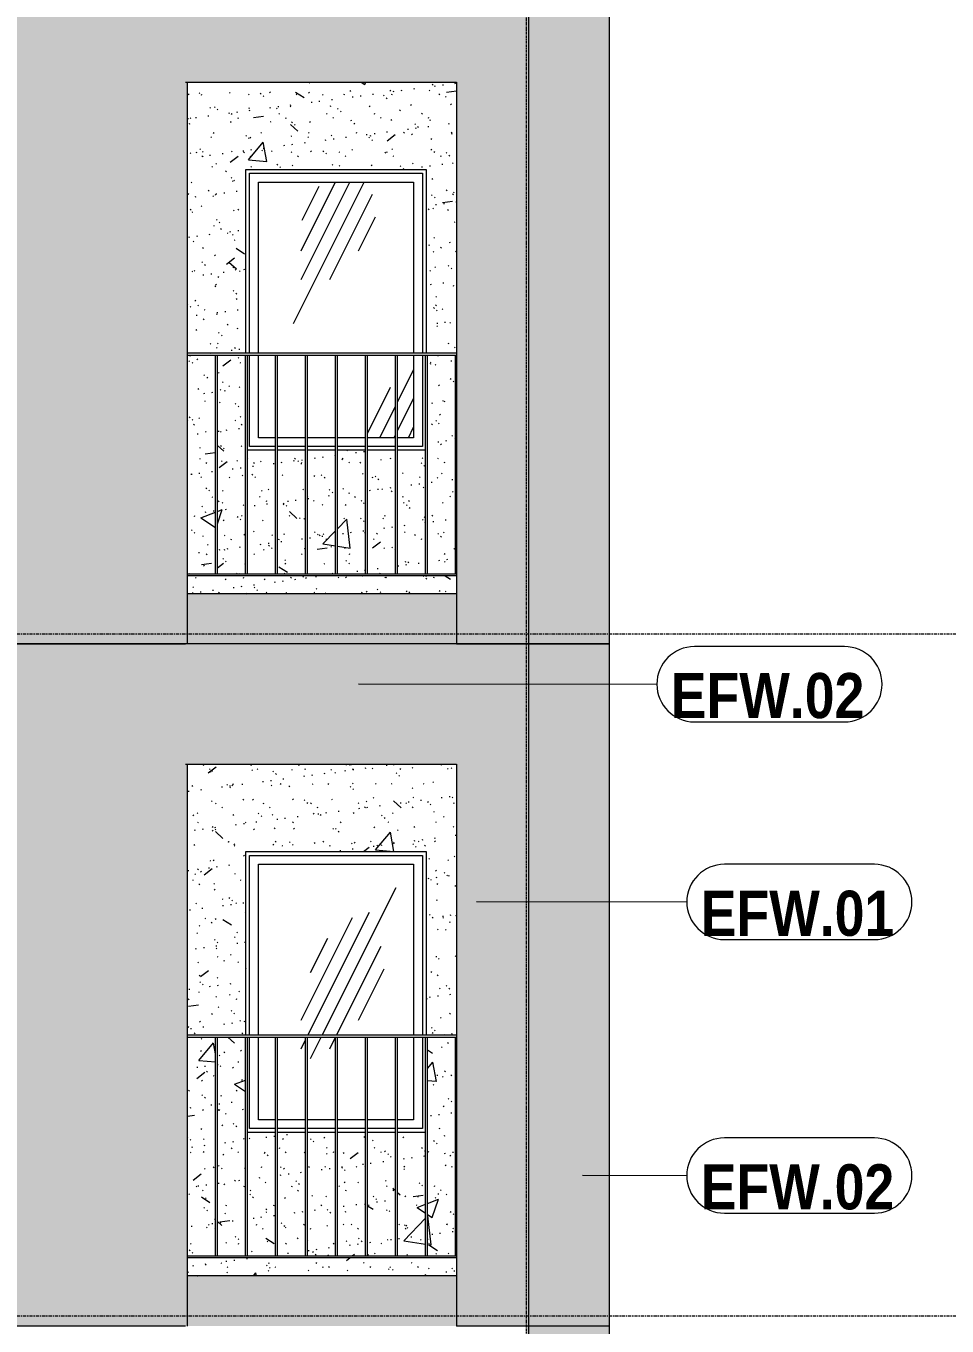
# Model space of a CAD drawing. Header units: millimetres. Extents: x 9199 to 175431, y -4466 to 35300.
# Drawn here: x 75741 to 80333, y 8950 to 15430 of the extents above; entities that cross this region are included whole.
import ezdxf

# ---------------------------------------------------------------- set-up
doc = ezdxf.new("R2010")
doc.units = ezdxf.units.MM
doc.linetypes.add('Centre', pattern=[31.75, 6.35, -4.7625, 15.875, -4.7625])
doc.linetypes.add('Grid Line', pattern=[22.225, 12.7, -3.175, 3.175, -3.175])
for name, color, linetype, lineweight in [('0-1', 7, 'Continuous', 5), ('A-FLOR-HRAL-1', 253, 'Continuous', 9), ('A-FLOR-LEVL-2', 51, 'Centre', 9), ('A-GLAZ', 151, 'Continuous', 9), ('A-GLAZ-1', 253, 'Continuous', 9), ('A-GLAZ-2', 7, 'Continuous', 9), ('A-WALL', 113, 'Continuous', 9), ('A-WALL-IDEN', 211, 'Continuous', 9), ('A-WALL-PATT', 111, 'Continuous', 9), ('A-WALL-PATT-1', 9, 'Continuous', 9), ('A-WALL-PATT-2', 111, 'Continuous', 5), ('I-WALL', 2, 'Continuous', 9), ('I-WALL-1', 7, 'Continuous', 9), ('S-GRID-1', 1, 'Grid Line', 9)]:
    doc.layers.add(name, color=color, linetype=linetype, lineweight=lineweight)
doc.styles.add('Arial_B', font='arialbd.ttf', dxfattribs={"width": 0.85, "height": 225})
pattern_1 = [(50, (51388.9, 1200), (1093.104, -95.634), [114.3, -1257.3]), (355, (51388.9, 1200), (-211.457, 1146.34), [91.44, -1005.84]), (100.451, (51480, 1192), (881.656, 1050.7), [97.14, -1068.54]), (46.184, (51389, 1504.8), (1626.475, -252.257), [171.45, -1885.95]), (96.636, (51524.5, 1483.8), (1424.42, 1484.565), [145.71, -1602.81]), (351.184, (51389, 1504.8), (1424.43, 1484.55), [137.16, -1508.76]), (21, (51541.3, 1428.6), (909.686, -613.59), [114.3, -1257.3]), (326, (51541.3, 1428.6), (370.812, 1105.13), [91.44, -1005.84]), (71.451, (51617.1, 1377.5), (1280.503, 491.528), [97.14, -1068.54]), (37.5, (51388.93, 1200), (18.5313, 507.3303), [50.292, -943.356, 50.292, -970.788, -1009.65]), (37.5, (51388.93, 1200), (18.5313, 507.3303), [-2014.728, 50.292, -959.358]), (7.5, (51388.93, 1200), (400.918, 601.084), [50.292, -531.876, 50.292, -920.496, -384.81]), (7.5, (51388.93, 1200), (400.918, 601.084), [-1552.956, 50.292, -334.518]), (327.5, (51049.1, 1200), (813.545, -34.3737), [50.292, -330.708, 50.292, -1138.428, -1577.34]), (327.5, (51049.1, 1200), (813.545, -34.3737), [-1569.72, 50.292, -1527.048]), (317.5, (50896.7, 1200), (888.775, 152.56), [50.292, -445.008, 50.292, -739.14, -1120.14]), (317.5, (50896.7, 1200), (888.775, 152.56), [-1284.732, 50.292, -1069.848])]
pattern_2 = [(37.5, (51388.93, 1200), (-4.79953, 146.8239), [5.029, -110.795, 5.029, -124.511, -123.825]), (37.5, (51388.93, 1200), (-4.79953, 146.8239), [-245.364, 5.029, -118.796]), (7.5, (51388.93, 1200), (134.8574, 215.0472), [5.029, -57.455, 5.029, -99.365, -40.005]), (7.5, (51388.93, 1200), (134.8574, 215.0472), [-166.878, 5.029, -34.976]), (327.5, (51295.21, 1200), (237.29776, 0.4316), [5.029, -33.071, 5.029, -132.131, -179.07]), (327.5, (51295.21, 1200), (237.29776, 0.4316), [-175.26, 5.029, -174.041]), (317.5, (51295.2, 1200), (229.067, 66.8792), [5.029, -14.021, 5.029, -84.887, -102.87]), (317.5, (51295.2, 1200), (229.067, 66.8792), [-108.966, 5.029, -97.841])]
pattern_3 = [(63.435, (51579.4, 1295.2), (-766.75, 2300.24), [952.5, -571.5, 952.5, -571.5, -1211.71]), (63.435, (51579.4, 1295.2), (-766.75, 2300.24), [-3048, 381, -830.71]), (63.435, (51531.8, 1342.9), (-766.75, 2300.24), [762, -952.5, 571.5, -571.5, -1402.21]), (63.435, (51531.8, 1342.9), (-766.75, 2300.24), [-2857.5, 666.75, -735.46]), (63.435, (51531.8, 1485.8), (-766.75, 2300.24), [571.5, -1143, 381, -571.5, -1592.71]), (63.435, (51531.8, 1485.8), (-766.75, 2300.24), [-2667, 857.25, -735.46]), (63.435, (51674.7, 1342.9), (-766.75, 2300.24), [571.5, -1143, 476.25, -2068.96]), (63.435, (51817.6, 1485.8), (-766.75, 2300.24), [285.75, -1428.75, 190.5, -2354.71]), (63.435, (51579.4, 1723.9), (-766.75, 2300.24), [190.5, -1428.75, 190.5, -762, -1687.96]), (63.435, (51579.4, 1723.9), (-766.75, 2300.24), [-2571.75, 476.25, -1211.71]), (63.435, (52436.7, 1581), (-766.75, 2300.24), [952.5, -1428.75, 1143, -754.51]), (63.435, (52436.7, 1438.1), (-766.75, 2300.24), [1333.5, -952.5, 1428.75, -564.01]), (63.435, (52532, 1485.8), (-766.75, 2300.24), [1524, -762, 1143, -830.71]), (63.435, (52674.8, 1628.6), (-766.75, 2300.24), [952.5, -1333.5, 762, -1211.71]), (63.435, (52532, 1914.4), (-766.75, 2300.24), [476.25, -1905, 571.5, -1306.96]), (63.435, (52817.7, 1771.5), (-766.75, 2300.24), [381, -1905, 381, -1592.71])]

# ---------------------------------------------------------------- blocks, each defined once
blk = doc.blocks.new('M_Fixed - 900 x 1400-V33-TKCS_MẶT ĐỨNG HƯỚNG ĐÔNG')
at = {"layer": 'A-GLAZ'}
h = blk.add_hatch(dxfattribs=at)
h.set_pattern_fill('FP_9', color=256, style=0, pattern_type=2)
h.set_pattern_definition(pattern_3)
h.paths.add_polyline_path([(76985.1, 13378), (76985.1, 13790), (76899.9, 13790), (76899.9, 13378)])
h.paths.add_polyline_path([(76995.1, 13378), (77134.7, 13378), (77134.7, 13790), (76995.1, 13790), (76995.1, 13473.2)])
h.paths.add_polyline_path([(77144.7, 13378), (77284.2, 13378), (77284.2, 13790), (77144.7, 13790), (77144.7, 13557.3)])
h.paths.add_polyline_path([(77294.2, 13378), (77433.8, 13378), (77433.8, 13790), (77294.2, 13790), (77294.2, 13557.3)])
h.paths.add_polyline_path([(77443.8, 13378), (77583.3, 13378), (77583.3, 13790), (77443.8, 13790), (77443.8, 13557.3)])
h.paths.add_polyline_path([(77673.9, 13378), (77673.9, 13790), (77593.3, 13790), (77593.3, 13378)])
h.paths.add_polyline_path([(77321.9, 13800), (77673.9, 13800), (77673.9, 14652), (76899.9, 14652), (76899.9, 13800)])
at = {"layer": 'A-GLAZ-2'}
for p, q in [((76855.9, 14696), (77717.9, 14696)), ((76855.9, 13800), (76855.9, 14696)), ((76899.9, 14652), (77673.9, 14652)), ((76899.9, 13800), (76899.9, 14652)), ((77673.9, 14652), (77673.9, 13800)), ((77717.9, 14696), (77717.9, 13800)), ((76855.9, 13334), (76855.9, 13790)), ((76899.9, 13378), (76899.9, 13790)), ((77673.9, 13790), (77673.9, 13378)), ((77717.9, 13790), (77717.9, 13334)), ((76985.1, 13378), (76899.9, 13378)), ((77134.7, 13378), (76995.1, 13378)), ((77284.2, 13378), (77144.7, 13378)), ((77433.8, 13378), (77294.2, 13378)), ((77583.3, 13378), (77443.8, 13378)), ((77673.9, 13378), (77593.3, 13378)), ((76985.1, 13334), (76855.9, 13334)), ((77134.7, 13334), (76995.1, 13334)), ((77284.2, 13334), (77144.7, 13334)), ((77433.8, 13334), (77294.2, 13334)), ((77583.3, 13334), (77443.8, 13334)), ((77717.9, 13334), (77593.3, 13334))]:
    blk.add_line(p, q, dxfattribs=at)
blk = doc.blocks.new('Railing - 10mm-901206-TKCS_MẶT ĐỨNG HƯỚNG ĐÔNG')
at = {"layer": 'A-FLOR-HRAL-1'}
for p, q in [((51816.4, 5900), (51816.4, 6990)), ((51826.4, 5900), (51826.4, 6990))]:
    blk.add_line(p, q, dxfattribs=at)
blk = doc.blocks.new('Railing - 10mm-V14-TKCS_MẶT ĐỨNG HƯỚNG ĐÔNG')
at = {"layer": 'A-FLOR-HRAL-1'}
blk.add_line((45145.352937, 5900), (45145.352937, 6990), dxfattribs=at)
blk = doc.blocks.new('Railing - Railing-942460-TKCS_MẶT ĐỨNG HƯỚNG ĐÔNG')
at = {"layer": 'A-FLOR-HRAL-1'}
for p, q in [((76546.9, 12700), (77886.9, 12700)), ((77886.9, 12690), (76546.9, 12690))]:
    blk.add_line(p, q, dxfattribs=at)
for name, p in [('Railing - 10mm-901206-TKCS_MẶT ĐỨNG HƯỚNG ĐÔNG', (24869.6, 6800)), ('Railing - 10mm-901206-TKCS_MẶT ĐỨNG HƯỚNG ĐÔNG', (25019.2, 6800)), ('Railing - 10mm-901206-TKCS_MẶT ĐỨNG HƯỚNG ĐÔNG', (25168.7, 6800)), ('Railing - 10mm-901206-TKCS_MẶT ĐỨNG HƯỚNG ĐÔNG', (25318.2, 6800)), ('Railing - 10mm-901206-TKCS_MẶT ĐỨNG HƯỚNG ĐÔNG', (25467.8, 6800)), ('Railing - 10mm-901206-TKCS_MẶT ĐỨNG HƯỚNG ĐÔNG', (25617.3, 6800)), ('Railing - 10mm-901206-TKCS_MẶT ĐỨNG HƯỚNG ĐÔNG', (25766.9, 6800)), ('Railing - 10mm-901206-TKCS_MẶT ĐỨNG HƯỚNG ĐÔNG', (25916.4, 6800)), ('Railing - 10mm-V14-TKCS_MẶT ĐỨNG HƯỚNG ĐÔNG', (32737, 6800))]:
    blk.add_blockref(name, p)
blk = doc.blocks.new('Top Rail Type - Top Rail_Internal_-942461-TKCS_MẶT ĐỨNG HƯỚNG ĐÔNG')
at = {"layer": 'A-FLOR-HRAL-1'}
for p, q in [((77886.9, 13800), (76546.9, 13800)), ((76546.9, 13790), (77886.9, 13790))]:
    blk.add_line(p, q, dxfattribs=at)
blk = doc.blocks.new('NCV_TKTC_TANG 3 - 4_rvt-1-TKCS_MẶT ĐỨNG HƯỚNG ĐÔNG')
at = {"layer": 'A-WALL-PATT-1'}
h = blk.add_hatch(dxfattribs=at)
h.set_pattern_fill('FP_2', color=256, style=0, pattern_type=2)
h.set_pattern_definition(pattern_1)
h.paths.add_polyline_path([(77852.7, 12600), (77886.9, 12600), (77886.9, 12690), (76546.9, 12690), (76546.9, 12600), (77696.6, 12600)])
h.paths.add_polyline_path([(77134.7, 12700), (77134.7, 13315), (76995.1, 13315), (76995.1, 12700)])
h.paths.add_polyline_path([(76578.9, 12700), (76686.1, 12700), (76686.1, 13790), (76546.9, 13790), (76546.9, 12700)])
h.paths.add_polyline_path([(77576.4, 12700), (77583.3, 12700), (77583.3, 13315), (77443.8, 13315), (77443.8, 12700)])
h.paths.add_polyline_path([(76985.1, 12700), (76985.1, 13315), (76845.6, 13315), (76845.6, 12700)])
h.paths.add_polyline_path([(77144.7, 12700), (77284.2, 12700), (77284.2, 13315), (77144.7, 13315), (77144.7, 13059)])
h.paths.add_polyline_path([(77593.3, 12700), (77732.9, 12700), (77732.9, 13315), (77593.3, 13315)])
h.paths.add_polyline_path([(77742.9, 12700), (77882.4, 12700), (77882.4, 13790), (77742.9, 13790), (77742.9, 13278.5)])
h.paths.add_polyline_path([(76835.6, 12700), (76835.6, 13790), (76696.1, 13790), (76696.1, 12700)])
h.paths.add_polyline_path([(77433.8, 12700), (77433.8, 13315), (77294.2, 13315), (77294.2, 12700)])
h.paths.add_polyline_path([(76836.9, 13800), (76836.9, 14715), (77736.9, 14715), (77736.9, 13800), (77886.9, 13800), (77886.9, 15150), (76546.9, 15150), (76546.9, 13800), (76719.8, 13800)])
h = blk.add_hatch(dxfattribs=at)
h.set_pattern_fill('FP_3', color=256, style=0, pattern_type=2)
h.set_pattern_definition(pattern_2)
h.paths.add_polyline_path([(77852.7, 12600), (77886.9, 12600), (77886.9, 12690), (76546.9, 12690), (76546.9, 12600), (77696.6, 12600)])
h.paths.add_polyline_path([(77134.7, 12700), (77134.7, 13315), (76995.1, 13315), (76995.1, 12700)])
h.paths.add_polyline_path([(76578.9, 12700), (76686.1, 12700), (76686.1, 13790), (76546.9, 13790), (76546.9, 12700)])
h.paths.add_polyline_path([(77576.4, 12700), (77583.3, 12700), (77583.3, 13315), (77443.8, 13315), (77443.8, 12700)])
h.paths.add_polyline_path([(76985.1, 12700), (76985.1, 13315), (76845.6, 13315), (76845.6, 12700)])
h.paths.add_polyline_path([(77144.7, 12700), (77284.2, 12700), (77284.2, 13315), (77144.7, 13315), (77144.7, 13059)])
h.paths.add_polyline_path([(77593.3, 12700), (77732.9, 12700), (77732.9, 13315), (77593.3, 13315)])
h.paths.add_polyline_path([(77742.9, 12700), (77882.4, 12700), (77882.4, 13790), (77742.9, 13790), (77742.9, 13278.5)])
h.paths.add_polyline_path([(76835.6, 12700), (76835.6, 13790), (76696.1, 13790), (76696.1, 12700)])
h.paths.add_polyline_path([(77433.8, 12700), (77433.8, 13315), (77294.2, 13315), (77294.2, 12700)])
h.paths.add_polyline_path([(76836.9, 13800), (76836.9, 14715), (77736.9, 14715), (77736.9, 13800), (77886.9, 13800), (77886.9, 15150), (76546.9, 15150), (76546.9, 13800), (76719.8, 13800)])
at = {"layer": 'I-WALL-1'}
for p, q in [((76836.9, 13800), (76836.9, 14715)), ((76836.9, 14715), (77736.9, 14715)), ((77736.9, 14715), (77736.9, 13800)), ((76985.1, 13315), (76845.6, 13315)), ((77134.7, 13315), (76995.1, 13315)), ((77284.2, 13315), (77144.7, 13315)), ((77433.8, 13315), (77294.2, 13315)), ((77583.3, 13315), (77443.8, 13315)), ((77732.9, 13315), (77593.3, 13315))]:
    blk.add_line(p, q, dxfattribs=at)
at = {"layer": 'A-FLOR-HRAL-1'}
for name in ['Top Rail Type - Top Rail_Internal_-942461-TKCS_MẶT ĐỨNG HƯỚNG ĐÔNG', 'Railing - Railing-942460-TKCS_MẶT ĐỨNG HƯỚNG ĐÔNG']:
    blk.add_blockref(name, (0, 0), dxfattribs=at)
at = {"layer": 'A-GLAZ-1'}
blk.add_blockref('M_Fixed - 900 x 1400-V33-TKCS_MẶT ĐỨNG HƯỚNG ĐÔNG', (0, 0), dxfattribs=at)
blk = doc.blocks.new('M_Fixed - 900 x 1400-V95-TKCS_MẶT ĐỨNG HƯỚNG ĐÔNG')
at = {"layer": 'A-GLAZ'}
h = blk.add_hatch(dxfattribs=at)
h.set_pattern_fill('FP_9', color=256, style=0, pattern_type=2)
h.set_pattern_definition(pattern_3)
h.paths.add_polyline_path([(76985.1, 9978), (76985.1, 10390), (76899.9, 10390), (76899.9, 9978)])
h.paths.add_polyline_path([(76995.1, 9978), (77134.7, 9978), (77134.7, 10390), (76995.1, 10390), (76995.1, 10073.2)])
h.paths.add_polyline_path([(77144.7, 9978), (77284.2, 9978), (77284.2, 10390), (77144.7, 10390), (77144.7, 10222.7)])
h.paths.add_polyline_path([(77443.8, 9978), (77583.3, 9978), (77583.3, 10390), (77443.8, 10390), (77443.8, 10208.2)])
h.paths.add_polyline_path([(77673.9, 9978), (77673.9, 10390), (77593.3, 10390), (77593.3, 9978)])
h.paths.add_polyline_path([(77294.2, 9978), (77433.8, 9978), (77433.8, 10390), (77294.2, 10390), (77294.2, 10311.3)])
h.paths.add_polyline_path([(76899.9, 10400), (77673.9, 10400), (77673.9, 11252), (76899.9, 11252)])
at = {"layer": 'A-GLAZ-2'}
for p, q in [((76855.9, 11296), (77717.9, 11296)), ((76855.9, 10400), (76855.9, 11296)), ((77717.9, 11296), (77717.9, 10400)), ((76899.9, 11252), (77673.9, 11252)), ((76899.9, 10400), (76899.9, 11252)), ((77673.9, 11252), (77673.9, 10400)), ((76855.9, 9934), (76855.9, 10390)), ((76899.9, 9978), (76899.9, 10390)), ((77673.9, 10390), (77673.9, 9978)), ((77717.9, 10390), (77717.9, 9934)), ((76985.1, 9934), (76855.9, 9934)), ((76985.1, 9978), (76899.9, 9978)), ((77134.7, 9978), (76995.1, 9978)), ((77134.7, 9934), (76995.1, 9934)), ((77284.2, 9978), (77144.7, 9978)), ((77284.2, 9934), (77144.7, 9934)), ((77433.8, 9978), (77294.2, 9978)), ((77433.8, 9934), (77294.2, 9934)), ((77583.3, 9978), (77443.8, 9978)), ((77583.3, 9934), (77443.8, 9934)), ((77673.9, 9978), (77593.3, 9978)), ((77717.9, 9934), (77593.3, 9934))]:
    blk.add_line(p, q, dxfattribs=at)
blk = doc.blocks.new('NCV_TKTC_TANG 3 - 4_rvt-2-TKCS_MẶT ĐỨNG HƯỚNG ĐÔNG')
at = {"layer": 'A-WALL-PATT-1'}
h = blk.add_hatch(dxfattribs=at)
h.set_pattern_fill('FP_2', color=256, style=0, pattern_type=2)
h.set_pattern_definition(pattern_1)
h.paths.add_polyline_path([(77696.6, 9200), (77886.9, 9200), (77886.9, 9290), (76546.9, 9290), (76546.9, 9200), (76597.2, 9200)])
h.paths.add_polyline_path([(77443.8, 9300), (77583.3, 9300), (77583.3, 9915), (77443.8, 9915), (77443.8, 9410.3)])
h.paths.add_polyline_path([(77433.8, 9300), (77433.8, 9915), (77294.2, 9915), (77294.2, 9300)])
h.paths.add_polyline_path([(76546.9, 9300), (76686.1, 9300), (76686.1, 10390), (76546.9, 10390), (76546.9, 10311.3)])
h.paths.add_polyline_path([(76696.1, 9300), (76835.6, 9300), (76835.6, 10390), (76696.1, 10390), (76696.1, 9494.8)])
h.paths.add_polyline_path([(76845.6, 9300), (76985.1, 9300), (76985.1, 9915), (76845.6, 9915), (76845.6, 9907.8)])
h.paths.add_polyline_path([(77593.3, 9300), (77732.9, 9300), (77732.9, 9915), (77593.3, 9915)])
h.paths.add_polyline_path([(77843.6, 9300), (77882.4, 9300), (77882.4, 10390), (77742.9, 10390), (77742.9, 9300), (77836.5, 9300)])
h.paths.add_polyline_path([(77284.2, 9300), (77284.2, 9915), (77144.7, 9915), (77144.7, 9300)])
h.paths.add_polyline_path([(77134.7, 9300), (77134.7, 9915), (76995.1, 9915), (76995.1, 9300)])
h.paths.add_polyline_path([(76719.8, 10400), (76836.9, 10400), (76836.9, 11315), (77736.9, 11315), (77736.9, 10400), (77886.9, 10400), (77886.9, 11750), (76546.9, 11750), (76546.9, 10400)])
h = blk.add_hatch(dxfattribs=at)
h.set_pattern_fill('FP_3', color=256, style=0, pattern_type=2)
h.set_pattern_definition(pattern_2)
h.paths.add_polyline_path([(77696.6, 9200), (77886.9, 9200), (77886.9, 9290), (76546.9, 9290), (76546.9, 9200), (76597.2, 9200)])
h.paths.add_polyline_path([(77443.8, 9300), (77583.3, 9300), (77583.3, 9915), (77443.8, 9915), (77443.8, 9410.3)])
h.paths.add_polyline_path([(77433.8, 9300), (77433.8, 9915), (77294.2, 9915), (77294.2, 9300)])
h.paths.add_polyline_path([(76546.9, 9300), (76686.1, 9300), (76686.1, 10390), (76546.9, 10390), (76546.9, 10311.3)])
h.paths.add_polyline_path([(76696.1, 9300), (76835.6, 9300), (76835.6, 10390), (76696.1, 10390), (76696.1, 9494.8)])
h.paths.add_polyline_path([(76845.6, 9300), (76985.1, 9300), (76985.1, 9915), (76845.6, 9915), (76845.6, 9907.8)])
h.paths.add_polyline_path([(77593.3, 9300), (77732.9, 9300), (77732.9, 9915), (77593.3, 9915)])
h.paths.add_polyline_path([(77843.6, 9300), (77882.4, 9300), (77882.4, 10390), (77742.9, 10390), (77742.9, 9300), (77836.5, 9300)])
h.paths.add_polyline_path([(77284.2, 9300), (77284.2, 9915), (77144.7, 9915), (77144.7, 9300)])
h.paths.add_polyline_path([(77134.7, 9300), (77134.7, 9915), (76995.1, 9915), (76995.1, 9300)])
h.paths.add_polyline_path([(76719.8, 10400), (76836.9, 10400), (76836.9, 11315), (77736.9, 11315), (77736.9, 10400), (77886.9, 10400), (77886.9, 11750), (76546.9, 11750), (76546.9, 10400)])
at = {"layer": 'I-WALL-1'}
for p, q in [((76836.9, 10400), (76836.9, 11315)), ((76836.9, 11315), (77736.9, 11315)), ((77736.9, 11315), (77736.9, 10400)), ((76985.1, 9915), (76845.6, 9915)), ((77134.7, 9915), (76995.1, 9915)), ((77284.2, 9915), (77144.7, 9915)), ((77433.8, 9915), (77294.2, 9915)), ((77583.3, 9915), (77443.8, 9915)), ((77732.9, 9915), (77593.3, 9915))]:
    blk.add_line(p, q, dxfattribs=at)
at = {"layer": 'A-FLOR-HRAL-1'}
for name in ['Top Rail Type - Top Rail_Internal_-942461-TKCS_MẶT ĐỨNG HƯỚNG ĐÔNG', 'Railing - Railing-942460-TKCS_MẶT ĐỨNG HƯỚNG ĐÔNG']:
    blk.add_blockref(name, (0, -3400), dxfattribs=at)
at = {"layer": 'A-GLAZ-1'}
blk.add_blockref('M_Fixed - 900 x 1400-V95-TKCS_MẶT ĐỨNG HƯỚNG ĐÔNG', (0, 0), dxfattribs=at)
blk = doc.blocks.new('CTL_WALL TAG NO MARK - 10-2062273-TKCS_MẶT ĐỨNG HƯỚNG ĐÔNG')
at = {"layer": 'A-WALL-IDEN'}
for p, q in [((16419.1, 30293.1), (15671.4, 30293.1)), ((15671.4, 29918.1), (16419.1, 29918.1))]:
    blk.add_line(p, q, dxfattribs=at)
for centre, start, end in [((15671.4, 30105.6), 90, 270), ((16419.1, 30105.6), 270, 90)]:
    blk.add_arc(centre, 187.5, start, end, dxfattribs=at)

msp = doc.modelspace()

# ---------------------------------------------------------------- hatches: boundary and pattern name
at = {"layer": 'A-WALL-PATT'}
for points in [[(77886.9, 12350), (77886.9, 12600), (76546.9, 12600), (76546.9, 12350), (77811.9, 12350)], [(77886.9, 8950), (77886.9, 9200), (76546.9, 9200), (76546.9, 8950), (77811.9, 8950)]]:
    msp.add_hatch(color=256, dxfattribs=at).paths.add_polyline_path(points)
at = {"layer": 'A-WALL-PATT-2'}
h = msp.add_hatch(color=256, dxfattribs=at)
h.paths.add_polyline_path([(73239, 12350), (76546.9, 12350), (76546.9, 15150), (76536.9, 15150), (76536.9, 15750), (73239, 15750), (73239, 12475.3)])
h.paths.add_polyline_path([(75594.4, 13314.4), (74235.3, 13314.4), (74235.3, 14714.4), (75635.3, 14714.4), (75635.3, 13314.4)])
for points in [[(76536.9, 15150), (77886.9, 15150), (77886.9, 15750), (76536.9, 15750), (76536.9, 15721.4)], [(77886.9, 12350), (78236.9, 12350), (78236.9, 15750), (77886.9, 15750), (77886.9, 12475.3)], [(78236.9, 12350), (78246.9, 12350), (78246.9, 15750), (78236.9, 15750), (78236.9, 12475.3)], [(78246.9, 12350), (78639, 12350), (78639, 15750), (78246.9, 15750), (78246.9, 12475.3)], [(78649, 12350), (78649, 15750), (78639, 15750), (78639, 12350), (78642.3, 12350)], [(77886.9, 11750), (77886.9, 12350), (76536.9, 12350), (76536.9, 11750)], [(77886.9, 8950), (78236.9, 8950), (78236.9, 12350), (77886.9, 12350), (77886.9, 9229.3)], [(78236.9, 8950), (78246.9, 8950), (78246.9, 12350), (78236.9, 12350), (78236.9, 9229.3)], [(78639, 8950), (78639, 12350), (78246.9, 12350), (78246.9, 8950)], [(78649, 8950), (78649, 12350), (78639, 12350), (78639, 8950), (78642.3, 8950)], [(78246.9, 5550), (78246.9, 8950), (78236.9, 8950), (78236.9, 5550)], [(78639, 5550), (78639, 8950), (78246.9, 8950), (78246.9, 5550)], [(78639, 5550), (78649, 5550), (78649, 8950), (78639, 8950), (78639, 5600)]]:
    msp.add_hatch(color=256, dxfattribs=at).paths.add_polyline_path(points)
h = msp.add_hatch(color=256, dxfattribs=at)
h.paths.add_polyline_path([(73239, 8950), (76546.9, 8950), (76546.9, 11750), (76536.9, 11750), (76536.9, 12350), (73239, 12350), (73239, 9229.3)])
h.paths.add_polyline_path([(75635.3, 9914.4), (74235.3, 9914.4), (74235.3, 11314.4), (75635.3, 11314.4), (75635.3, 9933.5)])

# ---------------------------------------------------------------- linework, layer by layer
at = {"layer": 'A-FLOR-LEVL-2'}
for p, q in [((9199.1, 12400), (84597.8, 12400)), ((9199.1, 9000), (84597.8, 9000))]:
    msp.add_line(p, q, dxfattribs=at)
at = {"layer": 'A-WALL'}
for p, q in [((78246.9, 22550), (78246.9, 5550)), ((76546.9, 12350), (76546.9, 15150)), ((77886.9, 15150), (77886.9, 12350)), ((76536.9, 12350), (69761.9, 12350)), ((69761.9, 12350), (76536.9, 12350)), ((78246.9, 12350), (77886.9, 12350)), ((77886.9, 12350), (78246.9, 12350)), ((76546.9, 8950), (76546.9, 11750)), ((77886.9, 11750), (77886.9, 8950)), ((76536.9, 8950), (69761.9, 8950)), ((78246.9, 8950), (77886.9, 8950))]:
    msp.add_line(p, q, dxfattribs=at)
at = {"layer": 'A-WALL-IDEN'}
for p, q in [((77398.8, 12150.4), (78886.5, 12148.9)), ((77987.9, 11065.3), (79035.7, 11063.8)), ((78515.8, 9701.5), (79035.7, 9700))]:
    msp.add_line(p, q, dxfattribs=at)
at = {"layer": 'I-WALL'}
for p, q in [((78649, 15750), (78649, 5550)), ((76536.9, 15150), (77886.9, 15150)), ((77886.9, 12600), (76546.9, 12600)), ((77886.9, 12350), (76536.9, 12350)), ((78649, 12350), (78246.9, 12350)), ((78246.9, 12350), (78649, 12350)), ((76536.9, 11750), (77886.9, 11750)), ((77886.9, 9200), (76546.9, 9200)), ((78649, 8950), (78246.9, 8950))]:
    msp.add_line(p, q, dxfattribs=at)
at = {"layer": 'S-GRID-1'}
msp.add_line((78236.9, 1454.4), (78236.9, 30542.5), dxfattribs=at)

# ---------------------------------------------------------------- block references
at = {"layer": '0-1'}
for name in ['NCV_TKTC_TANG 3 - 4_rvt-1-TKCS_MẶT ĐỨNG HƯỚNG ĐÔNG', 'NCV_TKTC_TANG 3 - 4_rvt-2-TKCS_MẶT ĐỨNG HƯỚNG ĐÔNG']:
    msp.add_blockref(name, (0, 0), dxfattribs=at)
at = {"layer": 'A-WALL-IDEN'}
for p in [(63402.6, -17956.7), (63551.8, -19041.8), (63551.8, -20405.6)]:
    msp.add_blockref('CTL_WALL TAG NO MARK - 10-2062273-TKCS_MẶT ĐỨNG HƯỚNG ĐÔNG', p, dxfattribs=at)

# ---------------------------------------------------------------- texts
at = {"layer": 'A-WALL-IDEN', "char_height": 225, "width": 995.775, "attachment_point": 5, "line_spacing_factor": 0.936439, "style": 'Arial_B'}
for s, insert in [('\\pt6.37425,12.75075,19.125,25.49925,31.87575,38.25,44.62425,51.00075,57.375,63.74925,70.12575,76.5,82.87425,89.25075,95.625,101.99925,108.37575,114.75,121.12425,127.50075,133.875,140.24925,146.62575,153,159.37425,165.75075,172.125,178.49925,184.87575,191.25,197.62425,204.00075;EFW.02', (79438.5, 12090.8)), ('\\pt6.37425,12.75075,19.125,25.49925,31.87575,38.25,44.62425,51.00075,57.375,63.74925,70.12575,76.5,82.87425,89.25075,95.625,101.99925,108.37575,114.75,121.12425,127.50075,133.875,140.24925,146.62575,153,159.37425,165.75075,172.125,178.49925,184.87575,191.25,197.62425,204.00075;EFW.01', (79587.7, 11005.7)), ('\\pt6.37425,12.75075,19.125,25.49925,31.87575,38.25,44.62425,51.00075,57.375,63.74925,70.12575,76.5,82.87425,89.25075,95.625,101.99925,108.37575,114.75,121.12425,127.50075,133.875,140.24925,146.62575,153,159.37425,165.75075,172.125,178.49925,184.87575,191.25,197.62425,204.00075;EFW.02', (79587.7, 9642))]:
    msp.add_mtext(s, dxfattribs=dict(at, insert=insert))

doc.saveas('drawing.dxf')
